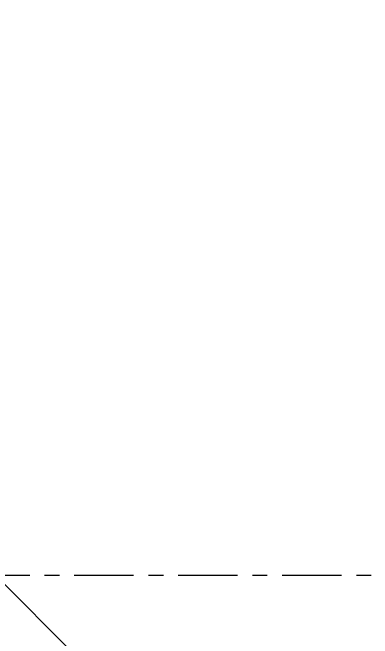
# Model space of a CAD drawing. Header units: millimetres. Extents: x -23600 to 58751, y -29611 to 36794.
# Drawn here: x 27285.9 to 27362.9, y 29980.3 to 30114.1 of the extents above; entities that cross this region are included whole.
import ezdxf

# ---------------------------------------------------------------- set-up
doc = ezdxf.new("R2010")
doc.units = ezdxf.units.MM
doc.linetypes.add('Grid Line', pattern=[22.225, 12.7, -3.175, 3.175, -3.175])
for name, color, linetype, lineweight in [('A-ANNO-DIMS', 211, 'Continuous', 9), ('A-ANNO-DIMS-100', 211, 'Continuous', 9), ('A-WALL-PATT', 111, 'Continuous', 25), ('S-GRID', 1, 'Continuous', 9)]:
    doc.layers.add(name, color=color, linetype=linetype, lineweight=lineweight)
doc.styles.add('Arial', font='arial.ttf', dxfattribs={"height": 250})
doc.dimstyles.new('Diagonal_-_2_5mm_Arial', dxfattribs={"dimscale": 304.8, "dimtxt": 255.06485, "dimasz": 0.984252, "dimexe": 0.787402, "dimexo": 0.492126, "dimgap": 0.574147, "dimtad": 1, "dimdec": 0, "dimzin": 0, "dimdsep": 46, "dimtxsty": 'Arial', "dimblk1": 'OBLIQUE', "dimblk2": 'OBLIQUE', "dimsah": 1, "dimcen": 0.09, "dimdle": 0.787402, "dimazin": 0, "dimtfac": 1, "dimtdec": 4, "dimtix": 1, "dimtmove": 0, "dimatfit": 3, "dimfxl": 1, "dimtvp": 1, "dimtfill": 1, "dimtolj": 1, "dimtzin": 0, "dimarcsym": 2})

# ---------------------------------------------------------------- blocks, each defined once
blk = doc.blocks.new('DIMBLOCK21-01 - Entry Level')
at = {"layer": 'A-ANNO-DIMS-100', "lineweight": 35}
for p, q in [((24568.9, 29780.96), (24718.9, 29930.96)), ((27208.9, 29780.96), (27358.9, 29930.96)), ((24568.9, 29780.96), (24418.9, 29630.96)), ((27208.9, 29780.96), (27058.9, 29630.96))]:
    blk.add_line(p, q, dxfattribs=at)
at = {"layer": 'A-ANNO-DIMS-100'}
for p, q in [((24568.9, 29843.09), (24568.9, 29540.96)), ((24568.9, 29780.96), (24568.9, 29843.09)), ((27208.9, 29843.09), (27208.9, 29540.96)), ((27208.9, 29780.96), (27208.9, 29843.09)), ((24328.9, 29780.96), (27448.9, 29780.96))]:
    blk.add_line(p, q, dxfattribs=at)
at = {"layer": 'A-ANNO-DIMS-100', "color": 0, "char_height": 250, "attachment_point": 1, "line_spacing_factor": 0.941778, "style": 'Arial', "bg_fill": 3, "box_fill_scale": 1.25, "bg_fill_color": 9, "bg_fill_true_color": 13158600, "bg_fill_transparency": 0}
for s, insert, width in [('2640', (25504.34, 30280.52), 922.9423), ('Clear', (25472.95, 29538.11), 998.2846)]:
    blk.add_mtext(s, dxfattribs=dict(at, insert=insert, width=width))
blk = doc.blocks.new('_Oblique')
at = {"color": 0, "linetype": 'ByBlock', "lineweight": -2}
blk.add_line((-0.5, -0.5), (0.5, 0.5), dxfattribs=at)

msp = doc.modelspace()

# ---------------------------------------------------------------- hatches: boundary and pattern name
at = {"layer": 'A-WALL-PATT', "lineweight": 9}
h = msp.add_hatch(dxfattribs=at)
h.set_pattern_fill('FP_3', color=256, style=0, pattern_type=2)
h.set_pattern_definition([(45, (0, 0), (-212.132, 212.132), []), (135, (0, 0), (-212.132, -212.132), [])])
h.paths.add_polyline_path([(27221.9, 22339.04), (27411.9, 22339.04), (27411.9, 23617.84), (27221.9, 23617.84)], flags=0)
h.paths.add_polyline_path([(27221.9, 24532.84), (27411.9, 24532.84), (27411.9, 27539.04), (27359.5, 27539.04), (27359.5, 27691.44), (27411.9, 27691.44), (27411.9, 30502.04), (27221.9, 30502.04), (27221.9, 26625.4)], flags=0)

# ---------------------------------------------------------------- linework, layer by layer
at = {"layer": 'S-GRID', "linetype": 'Grid Line'}
msp.add_line((30823.33, 29993.74), (-17001.15, 29993.74), dxfattribs=at)

# ---------------------------------------------------------------- next in the draw order: dimensions: what is measured, and where the dimension line sits
at = {"layer": 'A-ANNO-DIMS'}
dim = msp.add_linear_dim(base=(27208.9, 29780.96), p1=(24568.9, 29993.09), p2=(27208.9, 29993.09), text='<>\\XClear', dimstyle='Diagonal_-_2_5mm_Arial', override={"dimpost": '<>', "dimfxl": 2640}, dxfattribs=at)
dim.commit()
dim.dimension.update_dxf_attribs({"geometry": 'DIMBLOCK21-01 - Entry Level', "text_midpoint": (25888.9, 29780.96)})

doc.saveas('drawing.dxf')
